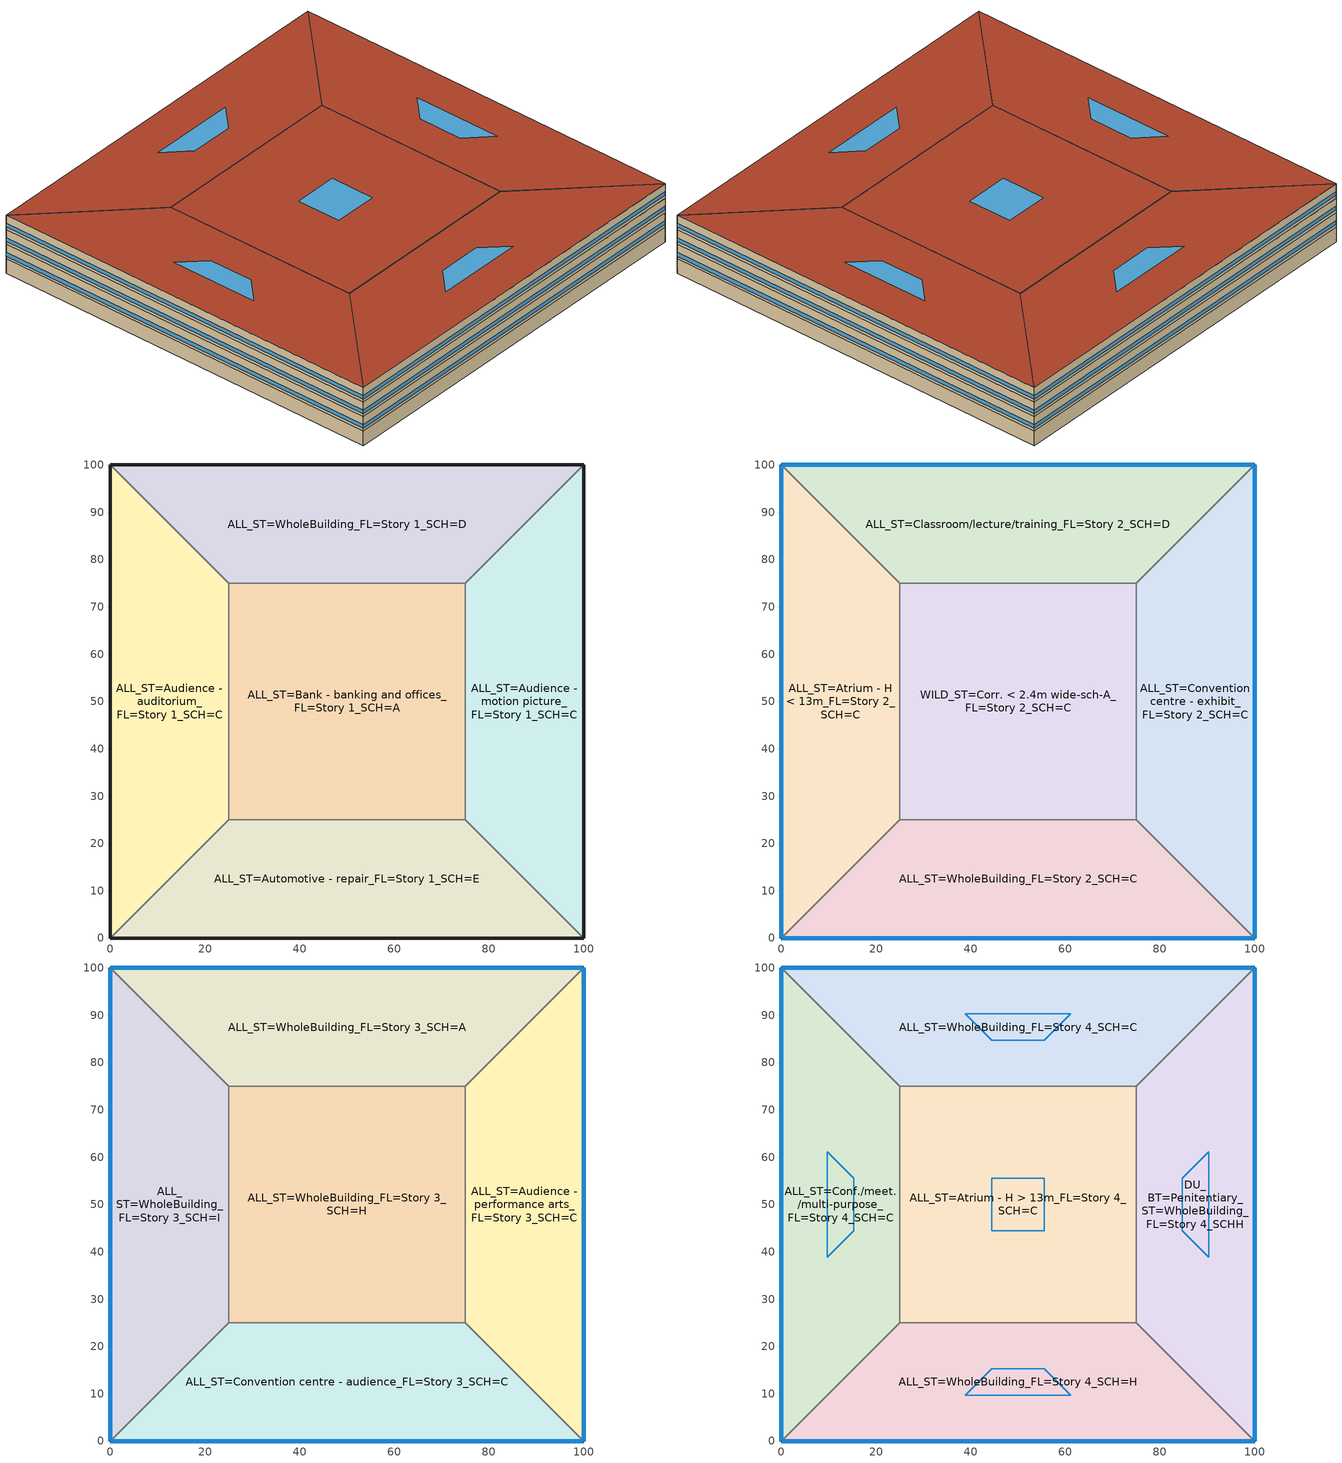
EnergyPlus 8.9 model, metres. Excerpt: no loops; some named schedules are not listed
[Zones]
ALL_ST=Audience - auditorium_FL=Story 1_SCH=C
 floor ground (BTAP-Grnd-Floor-Mass:U-0.757): 0,0 0,100 25,75 25,25 z0
 wall ground (BTAP-Grnd-Wall-Mass:U-0.284): 0,100 0,0 z0:3.8
 wall to ALL_ST=WholeBuilding_FL=Story 1_SCH=D (BTAP-Int-Wall): 25,75 0,100 z0:3.8
 wall to ALL_ST=Bank - banking and offices_FL=Story 1_SCH=A (BTAP-Int-Wall): 25,25 25,75 z0:3.8
 wall to ALL_ST=Automotive - repair_FL=Story 1_SCH=E (BTAP-Int-Wall): 0,0 25,25 z0:3.8
ALL_ST=Audience - motion picture_FL=Story 1_SCH=C
 floor ground (BTAP-Grnd-Floor-Mass:U-0.757): 100,100 100,0 75,25 75,75 z0
 wall ground (BTAP-Grnd-Wall-Mass:U-0.284): 100,0 100,100 z0:3.8
 wall to ALL_ST=Automotive - repair_FL=Story 1_SCH=E (BTAP-Int-Wall): 75,25 100,0 z0:3.8
 wall to ALL_ST=Bank - banking and offices_FL=Story 1_SCH=A (BTAP-Int-Wall): 75,75 75,25 z0:3.8
 wall to ALL_ST=WholeBuilding_FL=Story 1_SCH=D (BTAP-Int-Wall): 100,100 75,75 z0:3.8
ALL_ST=Automotive - repair_FL=Story 1_SCH=E
 floor ground (BTAP-Grnd-Floor-Mass:U-0.757): 100,0 0,0 25,25 75,25 z0
 wall ground (BTAP-Grnd-Wall-Mass:U-0.284): 0,0 100,0 z0:3.8
 wall to ALL_ST=Bank - banking and offices_FL=Story 1_SCH=A (BTAP-Int-Wall): 75,25 25,25 z0:3.8
ALL_ST=Bank - banking and offices_FL=Story 1_SCH=A
 floor ground (BTAP-Grnd-Floor-Mass:U-0.757): 25,25 25,75 75,75 75,25 z0
 wall to ALL_ST=WholeBuilding_FL=Story 1_SCH=D (BTAP-Int-Wall): 75,75 25,75 z0:3.8
ALL_ST=WholeBuilding_FL=Story 1_SCH=D
 floor ground (BTAP-Grnd-Floor-Mass:U-0.757): 0,100 100,100 75,75 25,75 z0
 wall ground (BTAP-Grnd-Wall-Mass:U-0.284): 100,100 0,100 z0:3.8
ALL_ST=Atrium - H < 13m_FL=Story 2_SCH=C
 floor to ALL_ST=Audience - auditorium_FL=Story 1_SCH=C (BTAP-Int-Floor): 0,0 0,100 25,75 25,25 z3.8
 wall outside (BTAP-Ext-Wall-Mass:U-0.21): 0,100 0,0 z3.8:7.6
 wall to ALL_ST=Classroom/lecture/training_FL=Story 2_SCH=D (BTAP-Int-Wall): 25,75 0,100 z3.8:7.6
 wall to WILD_ST=Corr. < 2.4m wide-sch-A_FL=Story 2_SCH=C (BTAP-Int-Wall): 25,25 25,75 z3.8:7.6
 wall to ALL_ST=WholeBuilding_FL=Story 2_SCH=C (BTAP-Int-Wall): 0,0 25,25 z3.8:7.6
 window (BTAP-Ext-FixedWindow:U=0.220 SHGC=0.600): 0,99.97 0,0.03 z4.56:5.51
ALL_ST=Classroom/lecture/training_FL=Story 2_SCH=D
 floor to ALL_ST=WholeBuilding_FL=Story 1_SCH=D (BTAP-Int-Floor): 0,100 100,100 75,75 25,75 z3.8
 wall outside (BTAP-Ext-Wall-Mass:U-0.21): 100,100 0,100 z3.8:7.6
 wall to ALL_ST=Convention centre - exhibit_FL=Story 2_SCH=C (BTAP-Int-Wall): 75,75 100,100 z3.8:7.6
 wall to WILD_ST=Corr. < 2.4m wide-sch-A_FL=Story 2_SCH=C (BTAP-Int-Wall): 25,75 75,75 z3.8:7.6
 window (BTAP-Ext-FixedWindow:U=0.220 SHGC=0.600): 99.97,100 0.03,100 z4.56:5.51
ALL_ST=Convention centre - exhibit_FL=Story 2_SCH=C
 floor to ALL_ST=Audience - motion picture_FL=Story 1_SCH=C (BTAP-Int-Floor): 100,100 100,0 75,25 75,75 z3.8
 wall outside (BTAP-Ext-Wall-Mass:U-0.21): 100,0 100,100 z3.8:7.6
 wall to ALL_ST=WholeBuilding_FL=Story 2_SCH=C (BTAP-Int-Wall): 75,25 100,0 z3.8:7.6
 wall to WILD_ST=Corr. < 2.4m wide-sch-A_FL=Story 2_SCH=C (BTAP-Int-Wall): 75,75 75,25 z3.8:7.6
 window (BTAP-Ext-FixedWindow:U=0.220 SHGC=0.600): 100,0.03 100,99.97 z4.56:5.51
ALL_ST=WholeBuilding_FL=Story 2_SCH=C
 floor to ALL_ST=Automotive - repair_FL=Story 1_SCH=E (BTAP-Int-Floor): 100,0 0,0 25,25 75,25 z3.8
 wall outside (BTAP-Ext-Wall-Mass:U-0.21): 0,0 100,0 z3.8:7.6
 wall to WILD_ST=Corr. < 2.4m wide-sch-A_FL=Story 2_SCH=C (BTAP-Int-Wall): 75,25 25,25 z3.8:7.6
 window (BTAP-Ext-FixedWindow:U=0.220 SHGC=0.600): 0.03,0 99.97,0 z4.56:5.51
WILD_ST=Corr. < 2.4m wide-sch-A_FL=Story 2_SCH=C
 floor to ALL_ST=Bank - banking and offices_FL=Story 1_SCH=A (BTAP-Int-Floor): 25,25 25,75 75,75 75,25 z3.8
ALL_ST=Audience - performance arts_FL=Story 3_SCH=C
 floor to ALL_ST=Convention centre - exhibit_FL=Story 2_SCH=C (BTAP-Int-Floor): 100,100 100,0 75,25 75,75 z7.6
 wall outside (BTAP-Ext-Wall-Mass:U-0.21): 100,0 100,100 z7.6:11.4
 wall to ALL_ST=Convention centre - audience_FL=Story 3_SCH=C (BTAP-Int-Wall): 75,25 100,0 z7.6:11.4
 wall to ALL_ST=WholeBuilding_FL=Story 3_SCH=H (BTAP-Int-Wall): 75,75 75,25 z7.6:11.4
 wall to ALL_ST=WholeBuilding_FL=Story 3_SCH=A (BTAP-Int-Wall): 100,100 75,75 z7.6:11.4
 window (BTAP-Ext-FixedWindow:U=0.220 SHGC=0.600): 100,0.03 100,99.97 z8.36:9.31
ALL_ST=Convention centre - audience_FL=Story 3_SCH=C
 floor to ALL_ST=WholeBuilding_FL=Story 2_SCH=C (BTAP-Int-Floor): 100,0 0,0 25,25 75,25 z7.6
 wall outside (BTAP-Ext-Wall-Mass:U-0.21): 0,0 100,0 z7.6:11.4
 wall to ALL_ST=WholeBuilding_FL=Story 3_SCH=I (BTAP-Int-Wall): 25,25 0,0 z7.6:11.4
 wall to ALL_ST=WholeBuilding_FL=Story 3_SCH=H (BTAP-Int-Wall): 75,25 25,25 z7.6:11.4
 window (BTAP-Ext-FixedWindow:U=0.220 SHGC=0.600): 0.03,0 99.97,0 z8.36:9.31
ALL_ST=WholeBuilding_FL=Story 3_SCH=A
 floor to ALL_ST=Classroom/lecture/training_FL=Story 2_SCH=D (BTAP-Int-Floor): 0,100 100,100 75,75 25,75 z7.6
 wall outside (BTAP-Ext-Wall-Mass:U-0.21): 100,100 0,100 z7.6:11.4
 wall to ALL_ST=WholeBuilding_FL=Story 3_SCH=H (BTAP-Int-Wall): 25,75 75,75 z7.6:11.4
 wall to ALL_ST=WholeBuilding_FL=Story 3_SCH=I (BTAP-Int-Wall): 0,100 25,75 z7.6:11.4
 window (BTAP-Ext-FixedWindow:U=0.220 SHGC=0.600): 99.97,100 0.03,100 z8.36:9.31
ALL_ST=WholeBuilding_FL=Story 3_SCH=H
 floor to WILD_ST=Corr. < 2.4m wide-sch-A_FL=Story 2_SCH=C (BTAP-Int-Floor): 25,25 25,75 75,75 75,25 z7.6
 wall to ALL_ST=WholeBuilding_FL=Story 3_SCH=I (BTAP-Int-Wall): 25,75 25,25 z7.6:11.4
ALL_ST=WholeBuilding_FL=Story 3_SCH=I
 floor to ALL_ST=Atrium - H < 13m_FL=Story 2_SCH=C (BTAP-Int-Floor): 0,0 0,100 25,75 25,25 z7.6
 wall outside (BTAP-Ext-Wall-Mass:U-0.21): 0,100 0,0 z7.6:11.4
 window (BTAP-Ext-FixedWindow:U=0.220 SHGC=0.600): 0,99.97 0,0.03 z8.36:9.31
ALL_ST=Atrium - H > 13m_FL=Story 4_SCH=C
 floor to ALL_ST=WholeBuilding_FL=Story 3_SCH=H (BTAP-Int-Floor): 25,25 25,75 75,75 75,25 z11.4
 wall to ALL_ST=Conf./meet./multi-purpose_FL=Story 4_SCH=C (BTAP-Int-Wall): 25,75 25,25 z11.4:15.2
 wall to ALL_ST=WholeBuilding_FL=Story 4_SCH=C (BTAP-Int-Wall): 75,75 25,75 z11.4:15.2
 wall to DU_BT=Penitentiary_ST=WholeBuilding_FL=Story 4_SCHH (BTAP-Int-Wall): 75,25 75,75 z11.4:15.2
 wall to ALL_ST=WholeBuilding_FL=Story 4_SCH=H (BTAP-Int-Wall): 25,25 75,25 z11.4:15.2
 roof outside (BTAP-Ext-Roof-Metal:U-0.162): 75,25 75,75 25,75 25,25 z15.2
 skylight (BTAP-Ext-Skylights:U=0.220 SHGC=0.600): 55.59,44.41 55.59,55.59 44.41,55.59 44.41,44.41 z15.2
ALL_ST=Conf./meet./multi-purpose_FL=Story 4_SCH=C
 floor to ALL_ST=WholeBuilding_FL=Story 3_SCH=I (BTAP-Int-Floor): 0,0 0,100 25,75 25,25 z11.4
 wall outside (BTAP-Ext-Wall-Mass:U-0.21): 0,100 0,0 z11.4:15.2
 wall to ALL_ST=WholeBuilding_FL=Story 4_SCH=C (BTAP-Int-Wall): 25,75 0,100 z11.4:15.2
 wall to ALL_ST=WholeBuilding_FL=Story 4_SCH=H (BTAP-Int-Wall): 0,0 25,25 z11.4:15.2
 window (BTAP-Ext-FixedWindow:U=0.220 SHGC=0.600): 0,99.97 0,0.03 z12.16:13.11
 roof outside (BTAP-Ext-Roof-Metal:U-0.162): 25,25 25,75 0,100 0,0 z15.2
 skylight (BTAP-Ext-Skylights:U=0.220 SHGC=0.600): 15.3,44.41 15.3,55.59 9.7,61.18 9.7,38.82 z15.2
ALL_ST=WholeBuilding_FL=Story 4_SCH=C
 floor to ALL_ST=WholeBuilding_FL=Story 3_SCH=A (BTAP-Int-Floor): 0,100 100,100 75,75 25,75 z11.4
 wall outside (BTAP-Ext-Wall-Mass:U-0.21): 100,100 0,100 z11.4:15.2
 wall to DU_BT=Penitentiary_ST=WholeBuilding_FL=Story 4_SCHH (BTAP-Int-Wall): 75,75 100,100 z11.4:15.2
 window (BTAP-Ext-FixedWindow:U=0.220 SHGC=0.600): 99.97,100 0.03,100 z12.16:13.11
 roof outside (BTAP-Ext-Roof-Metal:U-0.162): 25,75 75,75 100,100 0,100 z15.2
 skylight (BTAP-Ext-Skylights:U=0.220 SHGC=0.600): 44.41,84.7 55.59,84.7 61.18,90.3 38.82,90.3 z15.2
ALL_ST=WholeBuilding_FL=Story 4_SCH=H
 floor to ALL_ST=Convention centre - audience_FL=Story 3_SCH=C (BTAP-Int-Floor): 100,0 0,0 25,25 75,25 z11.4
 wall outside (BTAP-Ext-Wall-Mass:U-0.21): 0,0 100,0 z11.4:15.2
 wall to DU_BT=Penitentiary_ST=WholeBuilding_FL=Story 4_SCHH (BTAP-Int-Wall): 100,0 75,25 z11.4:15.2
 window (BTAP-Ext-FixedWindow:U=0.220 SHGC=0.600): 0.03,0 99.97,0 z12.16:13.11
 roof outside (BTAP-Ext-Roof-Metal:U-0.162): 75,25 25,25 0,0 100,0 z15.2
 skylight (BTAP-Ext-Skylights:U=0.220 SHGC=0.600): 55.59,15.3 44.41,15.3 38.82,9.7 61.18,9.7 z15.2
DU_BT=Penitentiary_ST=WholeBuilding_FL=Story 4_SCHH
 floor to ALL_ST=Audience - performance arts_FL=Story 3_SCH=C (BTAP-Int-Floor): 100,100 100,0 75,25 75,75 z11.4
 wall outside (BTAP-Ext-Wall-Mass:U-0.21): 100,0 100,100 z11.4:15.2
 window (BTAP-Ext-FixedWindow:U=0.220 SHGC=0.600): 100,0.03 100,99.97 z12.16:13.11
 roof outside (BTAP-Ext-Roof-Metal:U-0.162): 75,75 75,25 100,0 100,100 z15.2
 skylight (BTAP-Ext-Skylights:U=0.220 SHGC=0.600): 84.7,55.59 84.7,44.41 90.3,38.82 90.3,61.18 z15.2
[Building]
Building 1
[Site:Location]
Fort McMurray AP_AB_CAN: Latitude {deg}=56.653; Longitude {deg}=-111.223; Time Zone {hr}=-7; Elevation {m}=369.1
[Site:GroundTemperature:BuildingSurface]
19.527, 19.502, 19.536, 19.598, 20.002, 21.64, 22.225, 22.375, 21.449, 20.121, 19.802, 19.633
[Site:WaterMainsTemperature]
Calculation Method=Correlation; Annual Average Outdoor Air Temperature {C}=1.875; Maximum Difference In Monthly Average Outdoor Air Temperatures {deltaC}=34.4
[SizingPeriod:DesignDay] Day of Month=21; Dry-Bulb Temperature Range Modifier Type=DefaultMultipliers; Humidity Condition Type=Wetbulb; Barometric Pressure {Pa}=96969; Rain Indicator=No; Snow Indicator=No; Daylight Saving Time Indicator=No
Name | Month | Day Type | Maximum Dry-Bulb Temperature {C} | Daily Dry-Bulb Temperature Range {deltaC} | Wetbulb or DewPoint at Maximum Dry-Bulb {C} | Wind Speed {m/s} | Wind Direction {deg} | Solar Model Indicator | ASHRAE Clear Sky Optical Depth for Beam Irradiance (taub) | ASHRAE Clear Sky Optical Depth for Diffuse Irradiance (taud) | Sky Clearness
Fort McMurray AP Ann Clg .4% Condns DB=>MWB | 7 | SummerDesignDay | 28.9 | 12.4 | 17.8 | 3.7 | 250 | ASHRAETau | 0.377 | 2.403
Fort McMurray AP Ann Htg 99.6% Condns DB | 1 | WinterDesignDay | -36.2 | 0 | -36.2 | 1 | 90 | ASHRAEClearSky |  |  | 0
[Material] Thermal Absorptance=0.9
Name | Roughness | Thickness {m} | Conductivity {W/m-K} | Density {kg/m3} | Specific Heat {J/kg-K} | Solar Absorptance | Visible Absorptance
1/2IN Gypsum 1 | Smooth | 0.0127 | 0.16 | 784.9 | 830 | 0.4 | 0.4
100mm Normalweight concrete floor 1 | MediumSmooth | 0.1016 | 2.31 | 2322 | 832 | 0.7 | 0.7
1IN Stucco 1 | Smooth | 0.0253 | 0.6918 | 1858 | 837 | 0.7 | 0.92
6 in. Normalweight Concrete Floor 1; 6 in. Normalweight Concrete Floor 2 | MediumRough | 0.1524 | 2.31 | 2322 | 832 | 0.7 | 0.7
8IN CONCRETE HW RefBldg 1 | Rough | 0.2032 | 1.311 | 2240 | 836.8 | 0.7 | 0.7
G01 13mm gypsum board 1 | Smooth | 0.0127 | 0.16 | 800 | 1090 | 0.7 | 0.5
Metal Roof Surface 1 | Smooth | 0.0008 | 45.28 | 7824 | 500 | 0.7 | 0.7
[Material:NoMass] Roughness=Smooth; Thermal Absorptance=0.9; Solar Absorptance=0.7
Name | Thermal Resistance {m2-K/W} | Visible Absorptance
Typical Carpet Pad | 0.21648 | 0.8
Typical Carpet Pad 2 | 1.25503 | 0.8
Typical Carpet Pad 3 | 3.45515 | 0.8
Typical Insulation 2 | 4.49096 | 0.7
Typical Insulation 3 | 6.17282 | 0.7
[WindowMaterial:SimpleGlazingSystem]
SimpleGlazing:U=0.220 SHGC=0.600: U-Factor {W/m2-K}=2.2; Solar Heat Gain Coefficient=0.6; Visible Transmittance=0.21
[Construction]
BTAP-Ext-FixedWindow:U=0.220 SHGC=0.600; BTAP-Ext-Skylights:U=0.220 SHGC=0.600: SimpleGlazing:U=0.220 SHGC=0.600
BTAP-Ext-Roof-Metal:U-0.162: Metal Roof Surface 1, Typical Insulation 3
BTAP-Ext-Wall-Mass:U-0.21: 1IN Stucco 1, 8IN CONCRETE HW RefBldg 1, Typical Insulation 2, 1/2IN Gypsum 1
BTAP-Grnd-Floor-Mass:U-0.757: 6 in. Normalweight Concrete Floor 1, Typical Carpet Pad 2
BTAP-Grnd-Wall-Mass:U-0.284: 6 in. Normalweight Concrete Floor 2, Typical Carpet Pad 3
BTAP-Int-Floor: 100mm Normalweight concrete floor 1, Typical Carpet Pad
BTAP-Int-Wall: G01 13mm gypsum board 1, G01 13mm gypsum board 1
[Zone]
ALL_ST=Atrium - H < 13m_FL=Story 2_SCH=C; ALL_ST=Atrium - H > 13m_FL=Story 4_SCH=C; ALL_ST=Audience - auditorium_FL=Story 1_SCH=C; ALL_ST=Audience - motion picture_FL=Story 1_SCH=C; ALL_ST=Audience - performance arts_FL=Story 3_SCH=C; ALL_ST=Automotive - repair_FL=Story 1_SCH=E; ALL_ST=Bank - banking and offices_FL=Story 1_SCH=A; ALL_ST=Classroom/lecture/training_FL=Story 2_SCH=D; ALL_ST=Conf./meet./multi-purpose_FL=Story 4_SCH=C; ALL_ST=Convention centre - audience_FL=Story 3_SCH=C; ALL_ST=Convention centre - exhibit_FL=Story 2_SCH=C; ALL_ST=WholeBuilding_FL=Story 1_SCH=D; ALL_ST=WholeBuilding_FL=Story 2_SCH=C; ALL_ST=WholeBuilding_FL=Story 3_SCH=A; ALL_ST=WholeBuilding_FL=Story 3_SCH=H; ALL_ST=WholeBuilding_FL=Story 3_SCH=I; ALL_ST=WholeBuilding_FL=Story 4_SCH=C; ALL_ST=WholeBuilding_FL=Story 4_SCH=H; DU_BT=Penitentiary_ST=WholeBuilding_FL=Story 4_SCHH; WILD_ST=Corr. < 2.4m wide-sch-A_FL=Story 2_SCH=C
[ZoneInfiltration:DesignFlowRate] Schedule=Always On Discrete; Design Flow Rate Calculation Method=Flow/ExteriorArea; Flow per Exterior Surface Area {m3/s-m2}=0.00025; Constant Term Coefficient=0; Temperature Term Coefficient=0; Velocity Term Coefficient=0.224; Velocity Squared Term Coefficient=0
Name | Zone or ZoneList
Atrium - H < 13m-Space Function Infiltration | ALL_ST=Atrium - H < 13m_FL=Story 2_SCH=C
Atrium - H > 13m-Space Function Infiltration | ALL_ST=Atrium - H > 13m_FL=Story 4_SCH=C
Audience - performance arts-Space Function Infiltration | ALL_ST=Audience - performance arts_FL=Story 3_SCH=C
Classroom/lecture/training-Space Function Infiltration | ALL_ST=Classroom/lecture/training_FL=Story 2_SCH=D
Conf./meet./multi-purpose-Space Function Infiltration | ALL_ST=Conf./meet./multi-purpose_FL=Story 4_SCH=C
Convention centre - audience-Space Function Infiltration | ALL_ST=Convention centre - audience_FL=Story 3_SCH=C
Convention centre - exhibit-Space Function Infiltration | ALL_ST=Convention centre - exhibit_FL=Story 2_SCH=C
WholeBuilding-Retail Infiltration | ALL_ST=WholeBuilding_FL=Story 2_SCH=C
WholeBuilding-Post office Infiltration | ALL_ST=WholeBuilding_FL=Story 3_SCH=A
WholeBuilding-Religious Infiltration | ALL_ST=WholeBuilding_FL=Story 3_SCH=I
WholeBuilding-Performing arts theatre Infiltration | ALL_ST=WholeBuilding_FL=Story 4_SCH=C
WholeBuilding-Parking garage Infiltration | ALL_ST=WholeBuilding_FL=Story 4_SCH=H
WholeBuilding-Penitentiary Infiltration | DU_BT=Penitentiary_ST=WholeBuilding_FL=Story 4_SCHH
[AvailabilityManager:NightCycle] Applicability Schedule=Always On Discrete; Control Type=CycleOnAny; Thermostat Tolerance {deltaC}=1; Cycling Run Time Control Type=FixedRunTime; Cycling Run Time {s}=3600
Name | Fan Schedule
Availability Manager Night Cycle 1 | Sys_3_PSZ ALL_ST=Audience - auditorium_FL=Story 1_SCH=C Occ Sch
Availability Manager Night Cycle 2 | Sys_3_PSZ ALL_ST=Audience - motion picture_FL=Story 1_SCH=C Occ Sch
Availability Manager Night Cycle 3 | Sys_3_PSZ ALL_ST=Audience - performance arts_FL=Story 3_SCH=C Occ Sch
Availability Manager Night Cycle 4 | Sys_3_PSZ ALL_ST=Classroom/lecture/training_FL=Story 2_SCH=D Occ Sch
Availability Manager Night Cycle 5 | Sys_3_PSZ ALL_ST=Conf./meet./multi-purpose_FL=Story 4_SCH=C Occ Sch
Availability Manager Night Cycle 6 | Sys_3_PSZ ALL_ST=Convention centre - audience_FL=Story 3_SCH=C Occ Sch
Availability Manager Night Cycle 7 | Sys_3_PSZ ALL_ST=Convention centre - exhibit_FL=Story 2_SCH=C Occ Sch
Availability Manager Night Cycle 8 | Sys_3_PSZ ALL_ST=WholeBuilding_FL=Story 1_SCH=D Occ Sch
Availability Manager Night Cycle 9 | Sys_3_PSZ ALL_ST=WholeBuilding_FL=Story 3_SCH=H Occ Sch
Availability Manager Night Cycle 10 | Sys_3_PSZ ALL_ST=WholeBuilding_FL=Story 3_SCH=I Occ Sch
Availability Manager Night Cycle 11 | Sys_3_PSZ ALL_ST=WholeBuilding_FL=Story 4_SCH=C Occ Sch
Availability Manager Night Cycle 12 | Sys_3_PSZ DU_BT=Penitentiary_ST=WholeBuilding_FL=Story 4_SCHH Occ Sch
Availability Manager Night Cycle 13 | Sys_4_PSZ_ALL_ST=Automotive - repair_FL=Story 1_SCH=E Occ Sch
Availability Manager Night Cycle 14 | Sys_4_PSZ_ALL_ST=WholeBuilding_FL=Story 4_SCH=H Occ Sch
Availability Manager Night Cycle 15 | Sys_4_PSZ_WILD_ST=Corr. < 2.4m wide-sch-A_FL=Story 2_SCH=C Occ Sch
Availability Manager Night Cycle 16 | Sys_6_VAV with Reheat Occ Sch
Availability Manager Night Cycle 17 | Sys_6_VAV with Reheat 1 Occ Sch
Availability Manager Night Cycle 18 | Sys_6_VAV with Reheat 2 Occ Sch
Availability Manager Night Cycle 19 | Sys_6_VAV with Reheat 3 Occ Sch
[AvailabilityManager:Scheduled] Schedule=Always On Discrete
Air Loop HVAC Outdoor Air System 9 Availability Manager; Air Loop HVAC Outdoor Air System 10 Availability Manager; Air Loop HVAC Outdoor Air System 11 Availability Manager; Air Loop HVAC Outdoor Air System 12 Availability Manager; Air Loop HVAC Outdoor Air System 13 Availability Manager; Air Loop HVAC Outdoor Air System 14 Availability Manager; Air Loop HVAC Outdoor Air System 15 Availability Manager; Air Loop HVAC Outdoor Air System 8 Availability Manager; Air Loop HVAC Outdoor Air System 6 Availability Manager; Air Loop HVAC Outdoor Air System 7 Availability Manager; Air Loop HVAC Outdoor Air System 5 Availability Manager; Air Loop HVAC Outdoor Air System 1 Availability Manager; Air Loop HVAC Outdoor Air System 4 Availability Manager; Air Loop HVAC Outdoor Air System 3 Availability Manager; Air Loop HVAC Outdoor Air System 2 Availability Manager; Air Loop HVAC Outdoor Air System 16 Availability Manager; Air Loop HVAC Outdoor Air System 17 Availability Manager; Air Loop HVAC Outdoor Air System 18 Availability Manager; Air Loop HVAC Outdoor Air System 19 Availability Manager
[Schedule:Day:Interval]
Sys_3_PSZ ALL_ST=Audience - auditorium_FL=Story 1_SCH=C Occ Sch Sunday; Sys_3_PSZ ALL_ST=Audience - motion picture_FL=Story 1_SCH=C Occ Sch Sunday; Sys_3_PSZ ALL_ST=Audience - performance arts_FL=Story 3_SCH=C Occ Sch Sunday: No, 11:00, 0, 19:00, 1, 24:00, 0
Sys_3_PSZ ALL_ST=Audience - auditorium_FL=Story 1_SCH=C Occ Sch Monday; Sys_3_PSZ ALL_ST=Audience - auditorium_FL=Story 1_SCH=C Occ Sch Tuesday; Sys_3_PSZ ALL_ST=Audience - auditorium_FL=Story 1_SCH=C Occ Sch Wednesday; Sys_3_PSZ ALL_ST=Audience - auditorium_FL=Story 1_SCH=C Occ Sch Thursday; Sys_3_PSZ ALL_ST=Audience - auditorium_FL=Story 1_SCH=C Occ Sch Friday; Sys_3_PSZ ALL_ST=Audience - auditorium_FL=Story 1_SCH=C Occ Sch Saturday; Sys_3_PSZ ALL_ST=Audience - motion picture_FL=Story 1_SCH=C Occ Sch Monday; Sys_3_PSZ ALL_ST=Audience - motion picture_FL=Story 1_SCH=C Occ Sch Tuesday; Sys_3_PSZ ALL_ST=Audience - motion picture_FL=Story 1_SCH=C Occ Sch Wednesday; Sys_3_PSZ ALL_ST=Audience - motion picture_FL=Story 1_SCH=C Occ Sch Thursday; Sys_3_PSZ ALL_ST=Audience - motion picture_FL=Story 1_SCH=C Occ Sch Friday; Sys_3_PSZ ALL_ST=Audience - motion picture_FL=Story 1_SCH=C Occ Sch Saturday; Sys_3_PSZ ALL_ST=Audience - performance arts_FL=Story 3_SCH=C Occ Sch Monday; Sys_3_PSZ ALL_ST=Audience - performance arts_FL=Story 3_SCH=C Occ Sch Tuesday; Sys_3_PSZ ALL_ST=Audience - performance arts_FL=Story 3_SCH=C Occ Sch Wednesday; Sys_3_PSZ ALL_ST=Audience - performance arts_FL=Story 3_SCH=C Occ Sch Thursday; Sys_3_PSZ ALL_ST=Audience - performance arts_FL=Story 3_SCH=C Occ Sch Friday; Sys_3_PSZ ALL_ST=Audience - performance arts_FL=Story 3_SCH=C Occ Sch Saturday: No, 09:00, 0, 21:00, 1, 24:00, 0
Sys_3_PSZ ALL_ST=Audience - auditorium_FL=Story 1_SCH=C Occ Sch Default; Sys_3_PSZ ALL_ST=Audience - auditorium_FL=Story 1_SCH=C Occ Sch Summer Design Day; Sys_3_PSZ ALL_ST=Audience - auditorium_FL=Story 1_SCH=C Occ Sch Winter Design Day; Sys_3_PSZ ALL_ST=Audience - motion picture_FL=Story 1_SCH=C Occ Sch Default; Sys_3_PSZ ALL_ST=Audience - motion picture_FL=Story 1_SCH=C Occ Sch Summer Design Day; Sys_3_PSZ ALL_ST=Audience - motion picture_FL=Story 1_SCH=C Occ Sch Winter Design Day; Sys_3_PSZ ALL_ST=Audience - performance arts_FL=Story 3_SCH=C Occ Sch Default; Sys_3_PSZ ALL_ST=Audience - performance arts_FL=Story 3_SCH=C Occ Sch Summer Design Day; Sys_3_PSZ ALL_ST=Audience - performance arts_FL=Story 3_SCH=C Occ Sch Winter Design Day: No, 24:00, 1
Sys_3_PSZ ALL_ST=Classroom/lecture/training_FL=Story 2_SCH=D Occ Sch Sunday: No, 24:00, 0
[Schedule:Week:Daily]
Sys_6_VAV with Reheat 1 Occ Sch Week Rule - Jan1-Dec31: Sys_6_VAV with Reheat 1 Occ Sch Sunday, Sys_6_VAV with Reheat 1 Occ Sch Monday, Sys_6_VAV with Reheat 1 Occ Sch Tuesday, Sys_6_VAV with Reheat 1 Occ Sch Wednesday, Sys_6_VAV with Reheat 1 Occ Sch Thursday, Sys_6_VAV with Reheat 1 Occ Sch Friday, Sys_6_VAV with Reheat 1 Occ Sch Saturday, Sys_6_VAV with Reheat 1 Occ Sch Default, Sys_6_VAV with Reheat 1 Occ Sch Summer Design Day, Sys_6_VAV with Reheat 1 Occ Sch Winter Design Day, Sys_6_VAV with Reheat 1 Occ Sch Default, Sys_6_VAV with Reheat 1 Occ Sch Default
Sys_6_VAV with Reheat 3 Occ Sch Week Rule - Jan1-Dec31: Sys_6_VAV with Reheat 3 Occ Sch Sunday, Sys_6_VAV with Reheat 3 Occ Sch Monday, Sys_6_VAV with Reheat 3 Occ Sch Tuesday, Sys_6_VAV with Reheat 3 Occ Sch Wednesday, Sys_6_VAV with Reheat 3 Occ Sch Thursday, Sys_6_VAV with Reheat 3 Occ Sch Friday, Sys_6_VAV with Reheat 3 Occ Sch Saturday, Sys_6_VAV with Reheat 3 Occ Sch Default, Sys_6_VAV with Reheat 3 Occ Sch Summer Design Day, Sys_6_VAV with Reheat 3 Occ Sch Winter Design Day, Sys_6_VAV with Reheat 3 Occ Sch Default, Sys_6_VAV with Reheat 3 Occ Sch Default
Sys_3_PSZ ALL_ST=Audience - auditorium_FL=Story 1_SCH=C Occ Sch Week Rule - Jan1-Dec31: Sys_3_PSZ ALL_ST=Audience - auditorium_FL=Story 1_SCH=C Occ Sch Sunday, Sys_3_PSZ ALL_ST=Audience - auditorium_FL=Story 1_SCH=C Occ Sch Monday, Sys_3_PSZ ALL_ST=Audience - auditorium_FL=Story 1_SCH=C Occ Sch Tuesday, Sys_3_PSZ ALL_ST=Audience - auditorium_FL=Story 1_SCH=C Occ Sch Wednesday, Sys_3_PSZ ALL_ST=Audience - auditorium_FL=Story 1_SCH=C Occ Sch Thursday, Sys_3_PSZ ALL_ST=Audience - auditorium_FL=Story 1_SCH=C Occ Sch Friday, Sys_3_PSZ ALL_ST=Audience - auditorium_FL=Story 1_SCH=C Occ Sch Saturday, Sys_3_PSZ ALL_ST=Audience - auditorium_FL=Story 1_SCH=C Occ Sch Default, Sys_3_PSZ ALL_ST=Audience - auditorium_FL=Story 1_SCH=C Occ Sch Summer Design Day, Sys_3_PSZ ALL_ST=Audience - auditorium_FL=Story 1_SCH=C Occ Sch Winter Design Day, Sys_3_PSZ ALL_ST=Audience - auditorium_FL=Story 1_SCH=C Occ Sch Default, Sys_3_PSZ ALL_ST=Audience - auditorium_FL=Story 1_SCH=C Occ Sch Default
Sys_3_PSZ ALL_ST=Audience - motion picture_FL=Story 1_SCH=C Occ Sch Week Rule - Jan1-Dec31: Sys_3_PSZ ALL_ST=Audience - motion picture_FL=Story 1_SCH=C Occ Sch Sunday, Sys_3_PSZ ALL_ST=Audience - motion picture_FL=Story 1_SCH=C Occ Sch Monday, Sys_3_PSZ ALL_ST=Audience - motion picture_FL=Story 1_SCH=C Occ Sch Tuesday, Sys_3_PSZ ALL_ST=Audience - motion picture_FL=Story 1_SCH=C Occ Sch Wednesday, Sys_3_PSZ ALL_ST=Audience - motion picture_FL=Story 1_SCH=C Occ Sch Thursday, Sys_3_PSZ ALL_ST=Audience - motion picture_FL=Story 1_SCH=C Occ Sch Friday, Sys_3_PSZ ALL_ST=Audience - motion picture_FL=Story 1_SCH=C Occ Sch Saturday, Sys_3_PSZ ALL_ST=Audience - motion picture_FL=Story 1_SCH=C Occ Sch Default, Sys_3_PSZ ALL_ST=Audience - motion picture_FL=Story 1_SCH=C Occ Sch Summer Design Day, Sys_3_PSZ ALL_ST=Audience - motion picture_FL=Story 1_SCH=C Occ Sch Winter Design Day, Sys_3_PSZ ALL_ST=Audience - motion picture_FL=Story 1_SCH=C Occ Sch Default, Sys_3_PSZ ALL_ST=Audience - motion picture_FL=Story 1_SCH=C Occ Sch Default
Sys_3_PSZ ALL_ST=Audience - performance arts_FL=Story 3_SCH=C Occ Sch Week Rule - Jan1-Dec31: Sys_3_PSZ ALL_ST=Audience - performance arts_FL=Story 3_SCH=C Occ Sch Sunday, Sys_3_PSZ ALL_ST=Audience - performance arts_FL=Story 3_SCH=C Occ Sch Monday, Sys_3_PSZ ALL_ST=Audience - performance arts_FL=Story 3_SCH=C Occ Sch Tuesday, Sys_3_PSZ ALL_ST=Audience - performance arts_FL=Story 3_SCH=C Occ Sch Wednesday, Sys_3_PSZ ALL_ST=Audience - performance arts_FL=Story 3_SCH=C Occ Sch Thursday, Sys_3_PSZ ALL_ST=Audience - performance arts_FL=Story 3_SCH=C Occ Sch Friday, Sys_3_PSZ ALL_ST=Audience - performance arts_FL=Story 3_SCH=C Occ Sch Saturday, Sys_3_PSZ ALL_ST=Audience - performance arts_FL=Story 3_SCH=C Occ Sch Default, Sys_3_PSZ ALL_ST=Audience - performance arts_FL=Story 3_SCH=C Occ Sch Summer Design Day, Sys_3_PSZ ALL_ST=Audience - performance arts_FL=Story 3_SCH=C Occ Sch Winter Design Day, Sys_3_PSZ ALL_ST=Audience - performance arts_FL=Story 3_SCH=C Occ Sch Default, Sys_3_PSZ ALL_ST=Audience - performance arts_FL=Story 3_SCH=C Occ Sch Default
Sys_4_PSZ_ALL_ST=Automotive - repair_FL=Story 1_SCH=E Occ Sch Week Rule - Jan1-Dec31: Sys_4_PSZ_ALL_ST=Automotive - repair_FL=Story 1_SCH=E Occ Sch Sunday, Sys_4_PSZ_ALL_ST=Automotive - repair_FL=Story 1_SCH=E Occ Sch Monday, Sys_4_PSZ_ALL_ST=Automotive - repair_FL=Story 1_SCH=E Occ Sch Tuesday, Sys_4_PSZ_ALL_ST=Automotive - repair_FL=Story 1_SCH=E Occ Sch Wednesday, Sys_4_PSZ_ALL_ST=Automotive - repair_FL=Story 1_SCH=E Occ Sch Thursday, Sys_4_PSZ_ALL_ST=Automotive - repair_FL=Story 1_SCH=E Occ Sch Friday, Sys_4_PSZ_ALL_ST=Automotive - repair_FL=Story 1_SCH=E Occ Sch Saturday, Sys_4_PSZ_ALL_ST=Automotive - repair_FL=Story 1_SCH=E Occ Sch Default, Sys_4_PSZ_ALL_ST=Automotive - repair_FL=Story 1_SCH=E Occ Sch Summer Design Day, Sys_4_PSZ_ALL_ST=Automotive - repair_FL=Story 1_SCH=E Occ Sch Winter Design Day, Sys_4_PSZ_ALL_ST=Automotive - repair_FL=Story 1_SCH=E Occ Sch Default, Sys_4_PSZ_ALL_ST=Automotive - repair_FL=Story 1_SCH=E Occ Sch Default
Sys_6_VAV with Reheat Occ Sch Week Rule - Jan1-Dec31: Sys_6_VAV with Reheat Occ Sch Sunday, Sys_6_VAV with Reheat Occ Sch Monday, Sys_6_VAV with Reheat Occ Sch Tuesday, Sys_6_VAV with Reheat Occ Sch Wednesday, Sys_6_VAV with Reheat Occ Sch Thursday, Sys_6_VAV with Reheat Occ Sch Friday, Sys_6_VAV with Reheat Occ Sch Saturday, Sys_6_VAV with Reheat Occ Sch Default, Sys_6_VAV with Reheat Occ Sch Summer Design Day, Sys_6_VAV with Reheat Occ Sch Winter Design Day, Sys_6_VAV with Reheat Occ Sch Default, Sys_6_VAV with Reheat Occ Sch Default
Sys_3_PSZ ALL_ST=Classroom/lecture/training_FL=Story 2_SCH=D Occ Sch Week Rule - Jan1-Dec31: Sys_3_PSZ ALL_ST=Classroom/lecture/training_FL=Story 2_SCH=D Occ Sch Sunday, Sys_3_PSZ ALL_ST=Classroom/lecture/training_FL=Story 2_SCH=D Occ Sch Monday, Sys_3_PSZ ALL_ST=Classroom/lecture/training_FL=Story 2_SCH=D Occ Sch Tuesday, Sys_3_PSZ ALL_ST=Classroom/lecture/training_FL=Story 2_SCH=D Occ Sch Wednesday, Sys_3_PSZ ALL_ST=Classroom/lecture/training_FL=Story 2_SCH=D Occ Sch Thursday, Sys_3_PSZ ALL_ST=Classroom/lecture/training_FL=Story 2_SCH=D Occ Sch Friday, Sys_3_PSZ ALL_ST=Classroom/lecture/training_FL=Story 2_SCH=D Occ Sch Saturday, Sys_3_PSZ ALL_ST=Classroom/lecture/training_FL=Story 2_SCH=D Occ Sch Default, Sys_3_PSZ ALL_ST=Classroom/lecture/training_FL=Story 2_SCH=D Occ Sch Summer Design Day, Sys_3_PSZ ALL_ST=Classroom/lecture/training_FL=Story 2_SCH=D Occ Sch Winter Design Day, Sys_3_PSZ ALL_ST=Classroom/lecture/training_FL=Story 2_SCH=D Occ Sch Default, Sys_3_PSZ ALL_ST=Classroom/lecture/training_FL=Story 2_SCH=D Occ Sch Default
Sys_3_PSZ ALL_ST=Conf./meet./multi-purpose_FL=Story 4_SCH=C Occ Sch Week Rule - Jan1-Dec31: Sys_3_PSZ ALL_ST=Conf./meet./multi-purpose_FL=Story 4_SCH=C Occ Sch Sunday, Sys_3_PSZ ALL_ST=Conf./meet./multi-purpose_FL=Story 4_SCH=C Occ Sch Monday, Sys_3_PSZ ALL_ST=Conf./meet./multi-purpose_FL=Story 4_SCH=C Occ Sch Tuesday, Sys_3_PSZ ALL_ST=Conf./meet./multi-purpose_FL=Story 4_SCH=C Occ Sch Wednesday, Sys_3_PSZ ALL_ST=Conf./meet./multi-purpose_FL=Story 4_SCH=C Occ Sch Thursday, Sys_3_PSZ ALL_ST=Conf./meet./multi-purpose_FL=Story 4_SCH=C Occ Sch Friday, Sys_3_PSZ ALL_ST=Conf./meet./multi-purpose_FL=Story 4_SCH=C Occ Sch Saturday, Sys_3_PSZ ALL_ST=Conf./meet./multi-purpose_FL=Story 4_SCH=C Occ Sch Default, Sys_3_PSZ ALL_ST=Conf./meet./multi-purpose_FL=Story 4_SCH=C Occ Sch Summer Design Day, Sys_3_PSZ ALL_ST=Conf./meet./multi-purpose_FL=Story 4_SCH=C Occ Sch Winter Design Day, Sys_3_PSZ ALL_ST=Conf./meet./multi-purpose_FL=Story 4_SCH=C Occ Sch Default, Sys_3_PSZ ALL_ST=Conf./meet./multi-purpose_FL=Story 4_SCH=C Occ Sch Default
Sys_3_PSZ ALL_ST=Convention centre - audience_FL=Story 3_SCH=C Occ Sch Week Rule - Jan1-Dec31: Sys_3_PSZ ALL_ST=Convention centre - audience_FL=Story 3_SCH=C Occ Sch Sunday, Sys_3_PSZ ALL_ST=Convention centre - audience_FL=Story 3_SCH=C Occ Sch Monday, Sys_3_PSZ ALL_ST=Convention centre - audience_FL=Story 3_SCH=C Occ Sch Tuesday, Sys_3_PSZ ALL_ST=Convention centre - audience_FL=Story 3_SCH=C Occ Sch Wednesday, Sys_3_PSZ ALL_ST=Convention centre - audience_FL=Story 3_SCH=C Occ Sch Thursday, Sys_3_PSZ ALL_ST=Convention centre - audience_FL=Story 3_SCH=C Occ Sch Friday, Sys_3_PSZ ALL_ST=Convention centre - audience_FL=Story 3_SCH=C Occ Sch Saturday, Sys_3_PSZ ALL_ST=Convention centre - audience_FL=Story 3_SCH=C Occ Sch Default, Sys_3_PSZ ALL_ST=Convention centre - audience_FL=Story 3_SCH=C Occ Sch Summer Design Day, Sys_3_PSZ ALL_ST=Convention centre - audience_FL=Story 3_SCH=C Occ Sch Winter Design Day, Sys_3_PSZ ALL_ST=Convention centre - audience_FL=Story 3_SCH=C Occ Sch Default, Sys_3_PSZ ALL_ST=Convention centre - audience_FL=Story 3_SCH=C Occ Sch Default
Sys_3_PSZ ALL_ST=Convention centre - exhibit_FL=Story 2_SCH=C Occ Sch Week Rule - Jan1-Dec31: Sys_3_PSZ ALL_ST=Convention centre - exhibit_FL=Story 2_SCH=C Occ Sch Sunday, Sys_3_PSZ ALL_ST=Convention centre - exhibit_FL=Story 2_SCH=C Occ Sch Monday, Sys_3_PSZ ALL_ST=Convention centre - exhibit_FL=Story 2_SCH=C Occ Sch Tuesday, Sys_3_PSZ ALL_ST=Convention centre - exhibit_FL=Story 2_SCH=C Occ Sch Wednesday, Sys_3_PSZ ALL_ST=Convention centre - exhibit_FL=Story 2_SCH=C Occ Sch Thursday, Sys_3_PSZ ALL_ST=Convention centre - exhibit_FL=Story 2_SCH=C Occ Sch Friday, Sys_3_PSZ ALL_ST=Convention centre - exhibit_FL=Story 2_SCH=C Occ Sch Saturday, Sys_3_PSZ ALL_ST=Convention centre - exhibit_FL=Story 2_SCH=C Occ Sch Default, Sys_3_PSZ ALL_ST=Convention centre - exhibit_FL=Story 2_SCH=C Occ Sch Summer Design Day, Sys_3_PSZ ALL_ST=Convention centre - exhibit_FL=Story 2_SCH=C Occ Sch Winter Design Day, Sys_3_PSZ ALL_ST=Convention centre - exhibit_FL=Story 2_SCH=C Occ Sch Default, Sys_3_PSZ ALL_ST=Convention centre - exhibit_FL=Story 2_SCH=C Occ Sch Default
Sys_3_PSZ ALL_ST=WholeBuilding_FL=Story 1_SCH=D Occ Sch Week Rule - Jan1-Dec31: Sys_3_PSZ ALL_ST=WholeBuilding_FL=Story 1_SCH=D Occ Sch Sunday, Sys_3_PSZ ALL_ST=WholeBuilding_FL=Story 1_SCH=D Occ Sch Monday, Sys_3_PSZ ALL_ST=WholeBuilding_FL=Story 1_SCH=D Occ Sch Tuesday, Sys_3_PSZ ALL_ST=WholeBuilding_FL=Story 1_SCH=D Occ Sch Wednesday, Sys_3_PSZ ALL_ST=WholeBuilding_FL=Story 1_SCH=D Occ Sch Thursday, Sys_3_PSZ ALL_ST=WholeBuilding_FL=Story 1_SCH=D Occ Sch Friday, Sys_3_PSZ ALL_ST=WholeBuilding_FL=Story 1_SCH=D Occ Sch Saturday, Sys_3_PSZ ALL_ST=WholeBuilding_FL=Story 1_SCH=D Occ Sch Default, Sys_3_PSZ ALL_ST=WholeBuilding_FL=Story 1_SCH=D Occ Sch Summer Design Day, Sys_3_PSZ ALL_ST=WholeBuilding_FL=Story 1_SCH=D Occ Sch Winter Design Day, Sys_3_PSZ ALL_ST=WholeBuilding_FL=Story 1_SCH=D Occ Sch Default, Sys_3_PSZ ALL_ST=WholeBuilding_FL=Story 1_SCH=D Occ Sch Default
Sys_6_VAV with Reheat 2 Occ Sch Week Rule - Jan1-Dec31: Sys_6_VAV with Reheat 2 Occ Sch Sunday, Sys_6_VAV with Reheat 2 Occ Sch Monday, Sys_6_VAV with Reheat 2 Occ Sch Tuesday, Sys_6_VAV with Reheat 2 Occ Sch Wednesday, Sys_6_VAV with Reheat 2 Occ Sch Thursday, Sys_6_VAV with Reheat 2 Occ Sch Friday, Sys_6_VAV with Reheat 2 Occ Sch Saturday, Sys_6_VAV with Reheat 2 Occ Sch Default, Sys_6_VAV with Reheat 2 Occ Sch Summer Design Day, Sys_6_VAV with Reheat 2 Occ Sch Winter Design Day, Sys_6_VAV with Reheat 2 Occ Sch Default, Sys_6_VAV with Reheat 2 Occ Sch Default
Sys_3_PSZ ALL_ST=WholeBuilding_FL=Story 3_SCH=H Occ Sch Week Rule - Jan1-Dec31: Sys_3_PSZ ALL_ST=WholeBuilding_FL=Story 3_SCH=H Occ Sch Sunday, Sys_3_PSZ ALL_ST=WholeBuilding_FL=Story 3_SCH=H Occ Sch Monday, Sys_3_PSZ ALL_ST=WholeBuilding_FL=Story 3_SCH=H Occ Sch Tuesday, Sys_3_PSZ ALL_ST=WholeBuilding_FL=Story 3_SCH=H Occ Sch Wednesday, Sys_3_PSZ ALL_ST=WholeBuilding_FL=Story 3_SCH=H Occ Sch Thursday, Sys_3_PSZ ALL_ST=WholeBuilding_FL=Story 3_SCH=H Occ Sch Friday, Sys_3_PSZ ALL_ST=WholeBuilding_FL=Story 3_SCH=H Occ Sch Saturday, Sys_3_PSZ ALL_ST=WholeBuilding_FL=Story 3_SCH=H Occ Sch Default, Sys_3_PSZ ALL_ST=WholeBuilding_FL=Story 3_SCH=H Occ Sch Summer Design Day, Sys_3_PSZ ALL_ST=WholeBuilding_FL=Story 3_SCH=H Occ Sch Winter Design Day, Sys_3_PSZ ALL_ST=WholeBuilding_FL=Story 3_SCH=H Occ Sch Default, Sys_3_PSZ ALL_ST=WholeBuilding_FL=Story 3_SCH=H Occ Sch Default
Sys_3_PSZ ALL_ST=WholeBuilding_FL=Story 3_SCH=I Occ Sch Week Rule - Jan1-Dec31: Sys_3_PSZ ALL_ST=WholeBuilding_FL=Story 3_SCH=I Occ Sch Sunday, Sys_3_PSZ ALL_ST=WholeBuilding_FL=Story 3_SCH=I Occ Sch Monday, Sys_3_PSZ ALL_ST=WholeBuilding_FL=Story 3_SCH=I Occ Sch Tuesday, Sys_3_PSZ ALL_ST=WholeBuilding_FL=Story 3_SCH=I Occ Sch Wednesday, Sys_3_PSZ ALL_ST=WholeBuilding_FL=Story 3_SCH=I Occ Sch Thursday, Sys_3_PSZ ALL_ST=WholeBuilding_FL=Story 3_SCH=I Occ Sch Friday, Sys_3_PSZ ALL_ST=WholeBuilding_FL=Story 3_SCH=I Occ Sch Saturday, Sys_3_PSZ ALL_ST=WholeBuilding_FL=Story 3_SCH=I Occ Sch Default, Sys_3_PSZ ALL_ST=WholeBuilding_FL=Story 3_SCH=I Occ Sch Summer Design Day, Sys_3_PSZ ALL_ST=WholeBuilding_FL=Story 3_SCH=I Occ Sch Winter Design Day, Sys_3_PSZ ALL_ST=WholeBuilding_FL=Story 3_SCH=I Occ Sch Default, Sys_3_PSZ ALL_ST=WholeBuilding_FL=Story 3_SCH=I Occ Sch Default
Sys_3_PSZ ALL_ST=WholeBuilding_FL=Story 4_SCH=C Occ Sch Week Rule - Jan1-Dec31: Sys_3_PSZ ALL_ST=WholeBuilding_FL=Story 4_SCH=C Occ Sch Sunday, Sys_3_PSZ ALL_ST=WholeBuilding_FL=Story 4_SCH=C Occ Sch Monday, Sys_3_PSZ ALL_ST=WholeBuilding_FL=Story 4_SCH=C Occ Sch Tuesday, Sys_3_PSZ ALL_ST=WholeBuilding_FL=Story 4_SCH=C Occ Sch Wednesday, Sys_3_PSZ ALL_ST=WholeBuilding_FL=Story 4_SCH=C Occ Sch Thursday, Sys_3_PSZ ALL_ST=WholeBuilding_FL=Story 4_SCH=C Occ Sch Friday, Sys_3_PSZ ALL_ST=WholeBuilding_FL=Story 4_SCH=C Occ Sch Saturday, Sys_3_PSZ ALL_ST=WholeBuilding_FL=Story 4_SCH=C Occ Sch Default, Sys_3_PSZ ALL_ST=WholeBuilding_FL=Story 4_SCH=C Occ Sch Summer Design Day, Sys_3_PSZ ALL_ST=WholeBuilding_FL=Story 4_SCH=C Occ Sch Winter Design Day, Sys_3_PSZ ALL_ST=WholeBuilding_FL=Story 4_SCH=C Occ Sch Default, Sys_3_PSZ ALL_ST=WholeBuilding_FL=Story 4_SCH=C Occ Sch Default
Sys_4_PSZ_ALL_ST=WholeBuilding_FL=Story 4_SCH=H Occ Sch Week Rule - Jan1-Dec31: Sys_4_PSZ_ALL_ST=WholeBuilding_FL=Story 4_SCH=H Occ Sch Sunday, Sys_4_PSZ_ALL_ST=WholeBuilding_FL=Story 4_SCH=H Occ Sch Monday, Sys_4_PSZ_ALL_ST=WholeBuilding_FL=Story 4_SCH=H Occ Sch Tuesday, Sys_4_PSZ_ALL_ST=WholeBuilding_FL=Story 4_SCH=H Occ Sch Wednesday, Sys_4_PSZ_ALL_ST=WholeBuilding_FL=Story 4_SCH=H Occ Sch Thursday, Sys_4_PSZ_ALL_ST=WholeBuilding_FL=Story 4_SCH=H Occ Sch Friday, Sys_4_PSZ_ALL_ST=WholeBuilding_FL=Story 4_SCH=H Occ Sch Saturday, Sys_4_PSZ_ALL_ST=WholeBuilding_FL=Story 4_SCH=H Occ Sch Default, Sys_4_PSZ_ALL_ST=WholeBuilding_FL=Story 4_SCH=H Occ Sch Summer Design Day, Sys_4_PSZ_ALL_ST=WholeBuilding_FL=Story 4_SCH=H Occ Sch Winter Design Day, Sys_4_PSZ_ALL_ST=WholeBuilding_FL=Story 4_SCH=H Occ Sch Default, Sys_4_PSZ_ALL_ST=WholeBuilding_FL=Story 4_SCH=H Occ Sch Default
Sys_3_PSZ DU_BT=Penitentiary_ST=WholeBuilding_FL=Story 4_SCHH Occ Sch Week Rule - Jan1-Dec31: Sys_3_PSZ DU_BT=Penitentiary_ST=WholeBuilding_FL=Story 4_SCHH Occ Sch Sunday, Sys_3_PSZ DU_BT=Penitentiary_ST=WholeBuilding_FL=Story 4_SCHH Occ Sch Monday, Sys_3_PSZ DU_BT=Penitentiary_ST=WholeBuilding_FL=Story 4_SCHH Occ Sch Tuesday, Sys_3_PSZ DU_BT=Penitentiary_ST=WholeBuilding_FL=Story 4_SCHH Occ Sch Wednesday, Sys_3_PSZ DU_BT=Penitentiary_ST=WholeBuilding_FL=Story 4_SCHH Occ Sch Thursday, Sys_3_PSZ DU_BT=Penitentiary_ST=WholeBuilding_FL=Story 4_SCHH Occ Sch Friday, Sys_3_PSZ DU_BT=Penitentiary_ST=WholeBuilding_FL=Story 4_SCHH Occ Sch Saturday, Sys_3_PSZ DU_BT=Penitentiary_ST=WholeBuilding_FL=Story 4_SCHH Occ Sch Default, Sys_3_PSZ DU_BT=Penitentiary_ST=WholeBuilding_FL=Story 4_SCHH Occ Sch Summer Design Day, Sys_3_PSZ DU_BT=Penitentiary_ST=WholeBuilding_FL=Story 4_SCHH Occ Sch Winter Design Day, Sys_3_PSZ DU_BT=Penitentiary_ST=WholeBuilding_FL=Story 4_SCHH Occ Sch Default, Sys_3_PSZ DU_BT=Penitentiary_ST=WholeBuilding_FL=Story 4_SCHH Occ Sch Default
Sys_4_PSZ_WILD_ST=Corr. < 2.4m wide-sch-A_FL=Story 2_SCH=C Occ Sch Week Rule - Jan1-Dec31: Sys_4_PSZ_WILD_ST=Corr. < 2.4m wide-sch-A_FL=Story 2_SCH=C Occ Sch Sunday, Sys_4_PSZ_WILD_ST=Corr. < 2.4m wide-sch-A_FL=Story 2_SCH=C Occ Sch Monday, Sys_4_PSZ_WILD_ST=Corr. < 2.4m wide-sch-A_FL=Story 2_SCH=C Occ Sch Tuesday, Sys_4_PSZ_WILD_ST=Corr. < 2.4m wide-sch-A_FL=Story 2_SCH=C Occ Sch Wednesday, Sys_4_PSZ_WILD_ST=Corr. < 2.4m wide-sch-A_FL=Story 2_SCH=C Occ Sch Thursday, Sys_4_PSZ_WILD_ST=Corr. < 2.4m wide-sch-A_FL=Story 2_SCH=C Occ Sch Friday, Sys_4_PSZ_WILD_ST=Corr. < 2.4m wide-sch-A_FL=Story 2_SCH=C Occ Sch Saturday, Sys_4_PSZ_WILD_ST=Corr. < 2.4m wide-sch-A_FL=Story 2_SCH=C Occ Sch Default, Sys_4_PSZ_WILD_ST=Corr. < 2.4m wide-sch-A_FL=Story 2_SCH=C Occ Sch Summer Design Day, Sys_4_PSZ_WILD_ST=Corr. < 2.4m wide-sch-A_FL=Story 2_SCH=C Occ Sch Winter Design Day, Sys_4_PSZ_WILD_ST=Corr. < 2.4m wide-sch-A_FL=Story 2_SCH=C Occ Sch Default, Sys_4_PSZ_WILD_ST=Corr. < 2.4m wide-sch-A_FL=Story 2_SCH=C Occ Sch Default
[Schedule:Year]
Sys_6_VAV with Reheat 1 Occ Sch: Sys_6_VAV with Reheat 1 Occ Sch Week Rule - Jan1-Dec31, 1, 1, 12, 31
Sys_6_VAV with Reheat 3 Occ Sch: Sys_6_VAV with Reheat 3 Occ Sch Week Rule - Jan1-Dec31, 1, 1, 12, 31
Sys_3_PSZ ALL_ST=Audience - auditorium_FL=Story 1_SCH=C Occ Sch: Sys_3_PSZ ALL_ST=Audience - auditorium_FL=Story 1_SCH=C Occ Sch Week Rule - Jan1-Dec31, 1, 1, 12, 31
Sys_3_PSZ ALL_ST=Audience - motion picture_FL=Story 1_SCH=C Occ Sch: Sys_3_PSZ ALL_ST=Audience - motion picture_FL=Story 1_SCH=C Occ Sch Week Rule - Jan1-Dec31, 1, 1, 12, 31
Sys_3_PSZ ALL_ST=Audience - performance arts_FL=Story 3_SCH=C Occ Sch: Sys_3_PSZ ALL_ST=Audience - performance arts_FL=Story 3_SCH=C Occ Sch Week Rule - Jan1-Dec31, 1, 1, 12, 31
Sys_4_PSZ_ALL_ST=Automotive - repair_FL=Story 1_SCH=E Occ Sch: Sys_4_PSZ_ALL_ST=Automotive - repair_FL=Story 1_SCH=E Occ Sch Week Rule - Jan1-Dec31, 1, 1, 12, 31
Sys_6_VAV with Reheat Occ Sch: Sys_6_VAV with Reheat Occ Sch Week Rule - Jan1-Dec31, 1, 1, 12, 31
Sys_3_PSZ ALL_ST=Classroom/lecture/training_FL=Story 2_SCH=D Occ Sch: Sys_3_PSZ ALL_ST=Classroom/lecture/training_FL=Story 2_SCH=D Occ Sch Week Rule - Jan1-Dec31, 1, 1, 12, 31
Sys_3_PSZ ALL_ST=Conf./meet./multi-purpose_FL=Story 4_SCH=C Occ Sch: Sys_3_PSZ ALL_ST=Conf./meet./multi-purpose_FL=Story 4_SCH=C Occ Sch Week Rule - Jan1-Dec31, 1, 1, 12, 31
Sys_3_PSZ ALL_ST=Convention centre - audience_FL=Story 3_SCH=C Occ Sch: Sys_3_PSZ ALL_ST=Convention centre - audience_FL=Story 3_SCH=C Occ Sch Week Rule - Jan1-Dec31, 1, 1, 12, 31
Sys_3_PSZ ALL_ST=Convention centre - exhibit_FL=Story 2_SCH=C Occ Sch: Sys_3_PSZ ALL_ST=Convention centre - exhibit_FL=Story 2_SCH=C Occ Sch Week Rule - Jan1-Dec31, 1, 1, 12, 31
Sys_3_PSZ ALL_ST=WholeBuilding_FL=Story 1_SCH=D Occ Sch: Sys_3_PSZ ALL_ST=WholeBuilding_FL=Story 1_SCH=D Occ Sch Week Rule - Jan1-Dec31, 1, 1, 12, 31
Sys_6_VAV with Reheat 2 Occ Sch: Sys_6_VAV with Reheat 2 Occ Sch Week Rule - Jan1-Dec31, 1, 1, 12, 31
Sys_3_PSZ ALL_ST=WholeBuilding_FL=Story 3_SCH=H Occ Sch: Sys_3_PSZ ALL_ST=WholeBuilding_FL=Story 3_SCH=H Occ Sch Week Rule - Jan1-Dec31, 1, 1, 12, 31
Sys_3_PSZ ALL_ST=WholeBuilding_FL=Story 3_SCH=I Occ Sch: Sys_3_PSZ ALL_ST=WholeBuilding_FL=Story 3_SCH=I Occ Sch Week Rule - Jan1-Dec31, 1, 1, 12, 31
Sys_3_PSZ ALL_ST=WholeBuilding_FL=Story 4_SCH=C Occ Sch: Sys_3_PSZ ALL_ST=WholeBuilding_FL=Story 4_SCH=C Occ Sch Week Rule - Jan1-Dec31, 1, 1, 12, 31
Sys_4_PSZ_ALL_ST=WholeBuilding_FL=Story 4_SCH=H Occ Sch: Sys_4_PSZ_ALL_ST=WholeBuilding_FL=Story 4_SCH=H Occ Sch Week Rule - Jan1-Dec31, 1, 1, 12, 31
Sys_3_PSZ DU_BT=Penitentiary_ST=WholeBuilding_FL=Story 4_SCHH Occ Sch: Sys_3_PSZ DU_BT=Penitentiary_ST=WholeBuilding_FL=Story 4_SCHH Occ Sch Week Rule - Jan1-Dec31, 1, 1, 12, 31
Sys_4_PSZ_WILD_ST=Corr. < 2.4m wide-sch-A_FL=Story 2_SCH=C Occ Sch: Sys_4_PSZ_WILD_ST=Corr. < 2.4m wide-sch-A_FL=Story 2_SCH=C Occ Sch Week Rule - Jan1-Dec31, 1, 1, 12, 31
[Schedule:Constant]
Always On Discrete: Hourly Value=1
